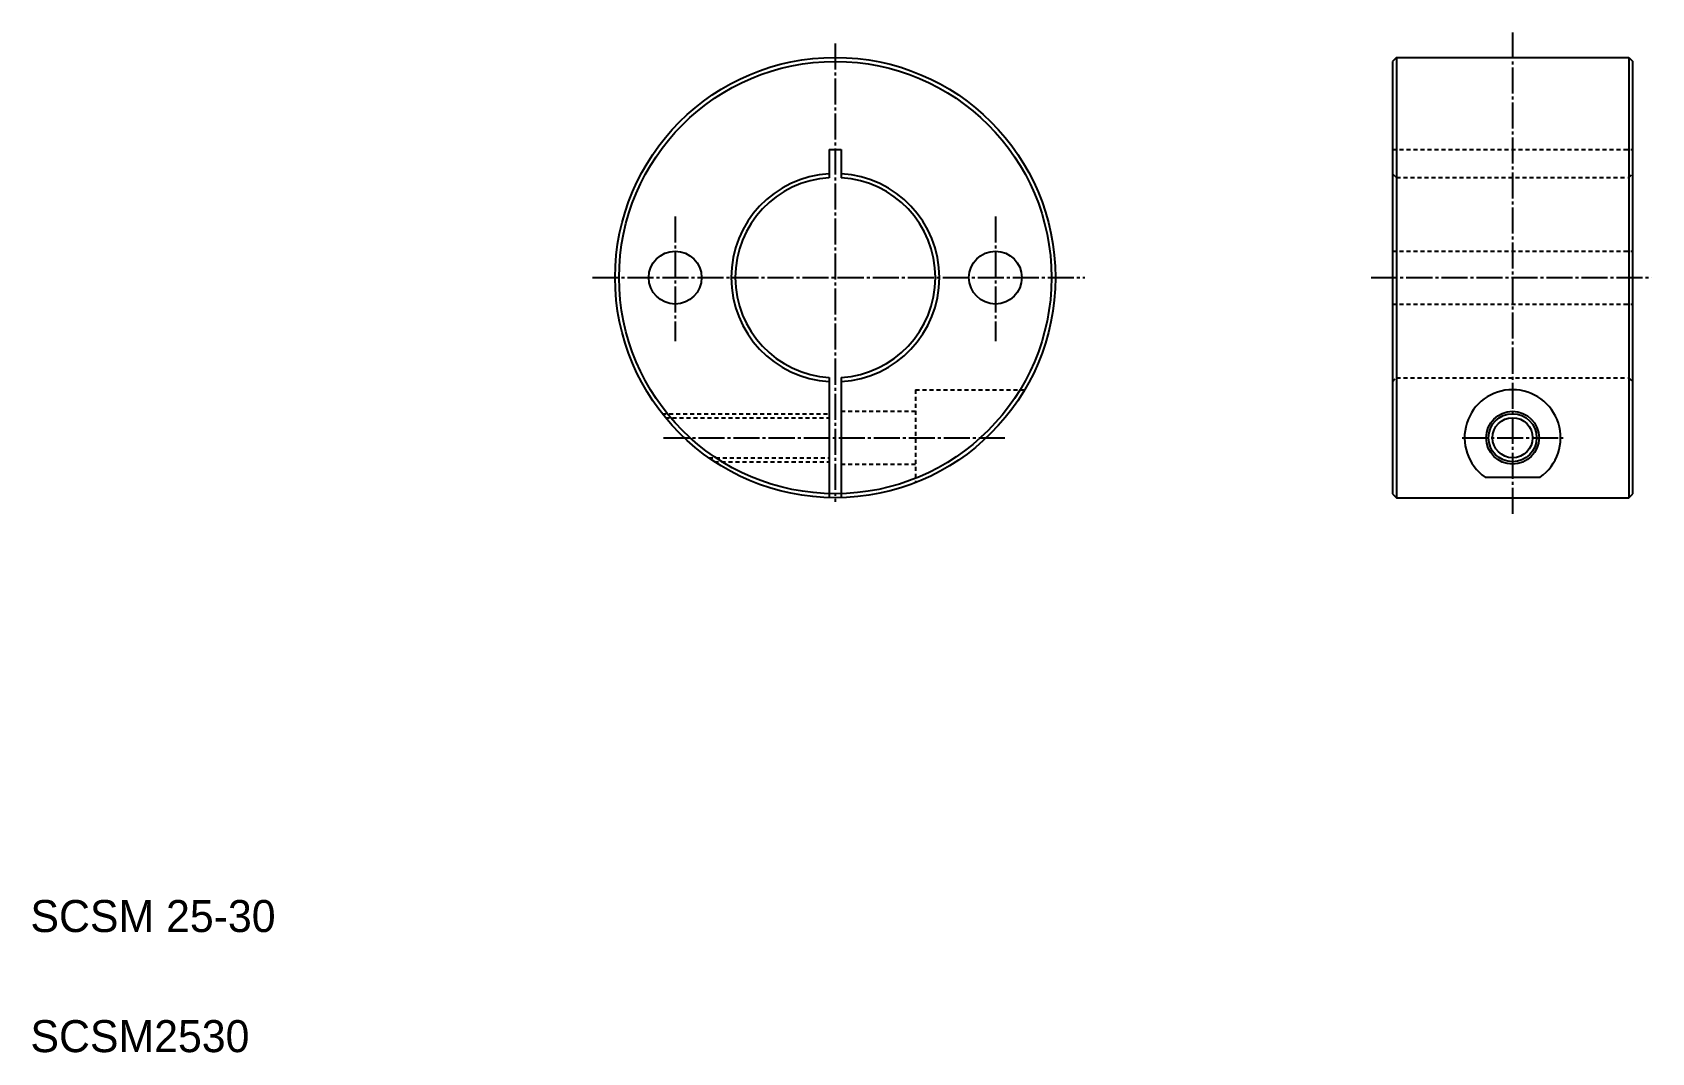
# Model space of a CAD drawing. Extents: x 10 to 212, y 10 to 137.
import ezdxf

# ---------------------------------------------------------------- set-up
doc = ezdxf.new("R2010")
doc.units = 0
doc.header["$LTSCALE"] = 0.25
doc.linetypes.add('CENTER', pattern=[17.5, 13, -1.5, 1.5, -1.5])
doc.linetypes.add('DASHED', pattern=[3.5, 2, -1.5])
doc.layers.get('0').update_dxf_attribs({"linetype": 'CONTINUOUS'})
doc.layers.add('CENTER', color=1, linetype='CENTER')

msp = doc.modelspace()

# ---------------------------------------------------------------- linework, layer by layer
at = {"color": 7, "linetype": 'CONTINUOUS'}
for p, q in [((180.627043, 134.236261), (180.127045, 133.736263)), ((180.627045, 134.236263), (209.627045, 134.236263)), ((180.627045, 134.236263), (180.627045, 79.236263)), ((209.627045, 134.236263), (210.127045, 133.736263)), ((209.627045, 134.236263), (209.627045, 79.236263)), ((109.780744, 122.736263), (111.280744, 122.736263)), ((109.780744, 122.736263), (109.780744, 119.213743)), ((111.280744, 122.736263), (111.280744, 119.213743)), ((109.780744, 94.258783), (109.780744, 79.246493)), ((111.280744, 94.258783), (111.280744, 79.246493)), ((191.682682, 81.823385), (198.571407, 81.823385)), ((180.127045, 79.736263), (180.627045, 79.236263)), ((180.627045, 79.236263), (209.627045, 79.236263)), ((209.627045, 79.236263), (210.127045, 79.736263))]:
    msp.add_line(p, q, dxfattribs=at)
for p, q in [((180.127045, 133.736263), (180.127045, 79.736263)), ((210.127045, 79.736263), (210.127045, 133.736263)), ((188.127045, 119.236263), (188.127045, 119.236363)), ((188.127045, 106.736263), (188.127145, 106.736263))]:
    msp.add_line(p, q)
at = {"color": 3, "linetype": 'DASHED'}
for p, q in [((180.127045, 122.736263), (210.127045, 122.736263)), ((180.627045, 119.236264), (180.127045, 119.736264)), ((209.627045, 119.236262), (210.127045, 119.736263)), ((180.627045, 119.236263), (209.627045, 119.236263)), ((180.127045, 110.036263), (210.127045, 110.036263)), ((180.127045, 103.436263), (210.127045, 103.436263)), ((180.127045, 93.736263), (180.627045, 94.236263)), ((180.627045, 94.236263), (209.627045, 94.236263)), ((209.627045, 94.236264), (210.127045, 93.736263)), ((120.530744, 92.736263), (120.530744, 81.118886)), ((120.530744, 92.736263), (134.200345, 92.736263)), ((88.914777, 89.736263), (109.780744, 89.736263)), ((89.31754, 89.236263), (109.780744, 89.236263)), ((111.280744, 90.036263), (120.530744, 90.036263)), ((94.719356, 84.236263), (109.780744, 84.236263)), ((95.45593, 83.736263), (109.780744, 83.736263)), ((111.280744, 83.436264), (120.530744, 83.436264))]:
    msp.add_line(p, q, dxfattribs=at)
for radius in [27.5, 27]:
    msp.add_circle((110.530744, 106.736263), radius)
at = {"color": 7, "linetype": 'CONTINUOUS'}
for centre, radius in [((90.530744, 106.736263), 3.3), ((130.530744, 106.736263), 3.3), ((195.127045, 86.736263), 3.3), ((195.127045, 86.736263), 2.5)]:
    msp.add_circle(centre, radius, dxfattribs=at)
at = {"color": 3, "linetype": 'CONTINUOUS'}
msp.add_circle((195.127045, 86.736263), 3, dxfattribs=at)
at = {"color": 7, "linetype": 'CONTINUOUS'}
for centre, radius, start, end in [((110.530744, 106.736263), 13, 93.307371, 266.69263), ((110.530744, 106.736263), 13, 273.30736, 86.69264), ((110.530744, 106.736263), 12.5, 93.439822, 266.56018), ((110.530744, 106.736263), 12.5, 273.43981, 86.560189), ((195.127045, 86.736263), 6, 305.033854, 234.966146)]:
    msp.add_arc(centre, radius, start, end, dxfattribs=at)
at = {"layer": 'CENTER', "color": 1, "linetype": 'CENTER'}
for p, q in [((110.530744, 135.985234), (110.530744, 78.736263)), ((195.127045, 137.358987), (195.127045, 77.09489)), ((90.530744, 114.370185), (90.530744, 98.806826)), ((130.530744, 114.370185), (130.530744, 98.806826)), ((80.200756, 106.736263), (141.713285, 106.736263)), ((177.479562, 106.736263), (212.493227, 106.736263)), ((89.083133, 86.736263), (131.978354, 86.736263)), ((188.827045, 86.736263), (201.427045, 86.736263))]:
    msp.add_line(p, q, dxfattribs=at)

# ---------------------------------------------------------------- texts
for s, p in [('SCSM 25-30', (10, 25)), ('SCSM2530', (10, 10))]:
    msp.add_text(s, height=4).set_placement(p)

doc.saveas('drawing.dxf')
